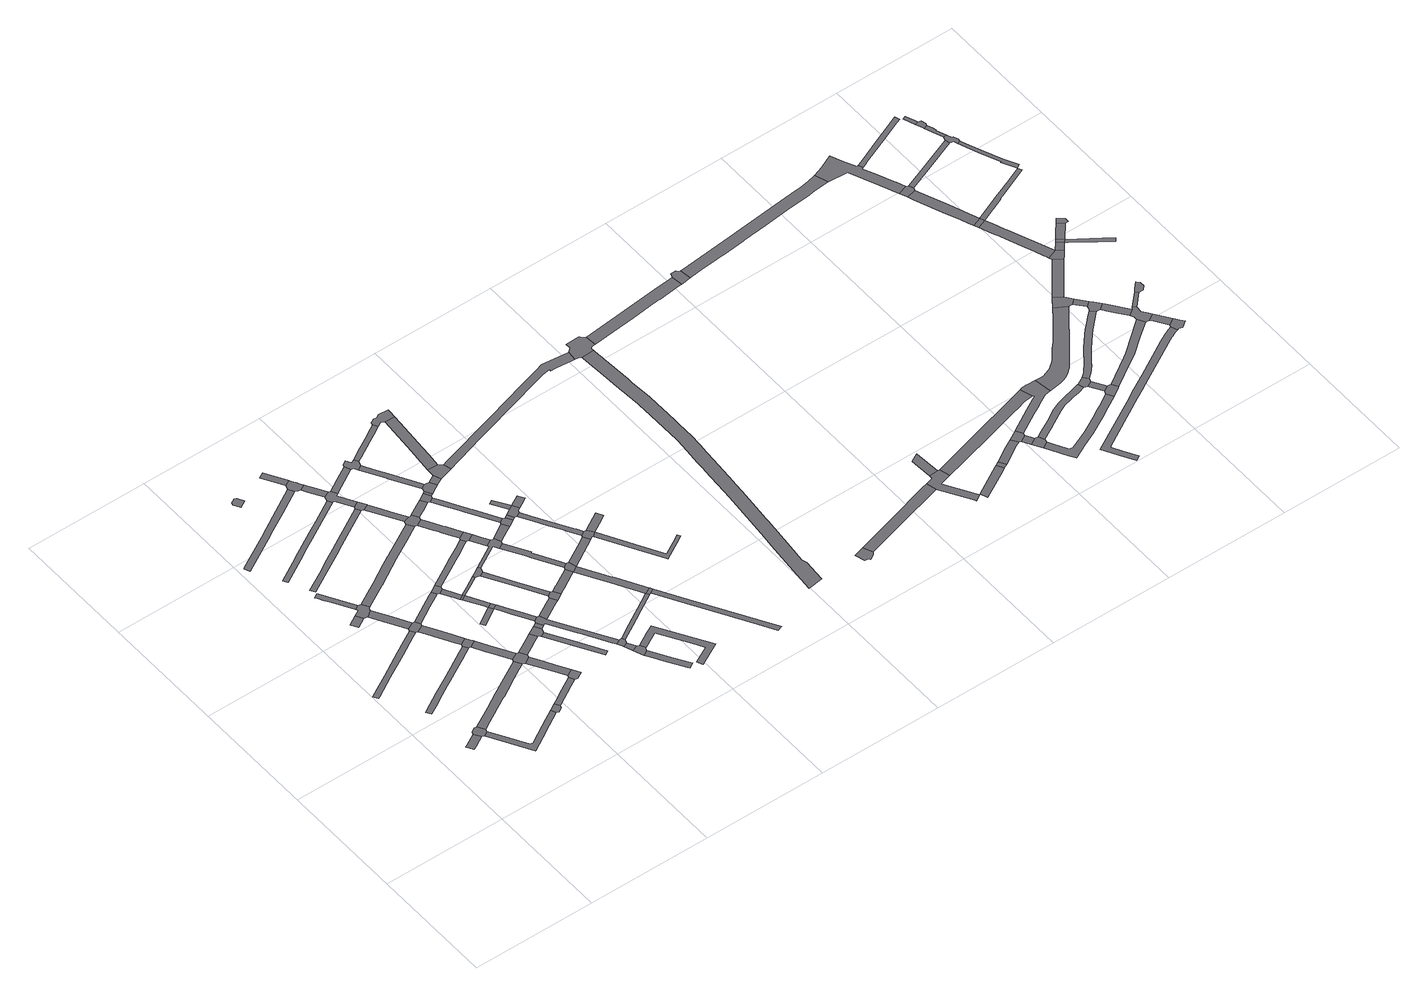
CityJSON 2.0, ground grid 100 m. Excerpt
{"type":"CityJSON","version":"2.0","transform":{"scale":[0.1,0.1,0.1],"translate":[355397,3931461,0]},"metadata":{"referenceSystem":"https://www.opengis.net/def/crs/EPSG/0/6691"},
"CityObjects":{
"road1":{"type":"Road","attributes":{"RoadStructureAttribute.sectionType":"1"},"geometry":[{"type":"MultiSurface","lod":"1","boundaries":[[[0,1,2,3,4,5]]]}]},
"road2":{"type":"Road","geometry":[{"type":"MultiSurface","lod":"1","boundaries":[[[6,7,8,9,10,11,0,5]]]}]},
"road3":{"type":"Road","attributes":{"RoadStructureAttribute.sectionType":"1"},"geometry":[{"type":"MultiSurface","lod":"1","boundaries":[[[12,13,14,15,16,17,18,19,20,21,22,23,24,25]]]}]},
"road4":{"type":"Road","attributes":{"RoadStructureAttribute.sectionType":"1"},"geometry":[{"type":"MultiSurface","lod":"1","boundaries":[[[26,27,28,29,30,31,7,6,32,33,34,35]]]}]},
"road5":{"type":"Road","attributes":{"RoadStructureAttribute.sectionType":"1"},"geometry":[{"type":"MultiSurface","lod":"1","boundaries":[[[36,37,38,39,40,41,42,43,44,45,46,47,48,49,50,51,52]]]}]},
"road6":{"type":"Road","attributes":{"RoadStructureAttribute.sectionType":"1"},"geometry":[{"type":"MultiSurface","lod":"1","boundaries":[[[53,54,55,56]]]}]},
"road7":{"type":"Road","attributes":{"RoadStructureAttribute.sectionType":"1"},"geometry":[{"type":"MultiSurface","lod":"1","boundaries":[[[57,58,59,60,61,62,9,8,63,64,65,66,67,68,69,70,71,72]]]}]},
"road8":{"type":"Road","attributes":{"RoadStructureAttribute.sectionType":"1"},"geometry":[{"type":"MultiSurface","lod":"1","boundaries":[[[73,74,75,76,77,78,79,80,81,82,83]]]}]},
"road9":{"type":"Road","geometry":[{"type":"MultiSurface","lod":"1","boundaries":[[[84,85,86,87,78,77,88,89,54,53,90]]]}]},
"road10":{"type":"Road","geometry":[{"type":"MultiSurface","lod":"1","boundaries":[[[91,92,93,94,95,26,35]]]}]},
"road11":{"type":"Road","attributes":{"RoadStructureAttribute.sectionType":"1"},"geometry":[{"type":"MultiSurface","lod":"1","boundaries":[[[96,97,98,99,100,84,90]]]}]},
"road12":{"type":"Road","geometry":[{"type":"MultiSurface","lod":"1","boundaries":[[[101,102,99,98,12,25,103,104]]]}]},
"road13":{"type":"Road","attributes":{"RoadStructureAttribute.sectionType":"1"},"geometry":[{"type":"MultiSurface","lod":"1","boundaries":[[[103,105,106,107,108,109,110,111,112,104]]]}]},
"road14":{"type":"Road","geometry":[{"type":"MultiSurface","lod":"1","boundaries":[[[113,114,115,109,108,45,44,116]]]}]},
"road15":{"type":"Road","attributes":{"RoadStructureAttribute.sectionType":"1"},"geometry":[{"type":"MultiSurface","lod":"1","boundaries":[[[117,118,119,94,93,120,121,122,123]]]}]},
"road16":{"type":"Road","attributes":{"RoadStructureAttribute.sectionType":"1"},"geometry":[{"type":"MultiSurface","lod":"1","boundaries":[[[124,125,126,127,128,129,113,116]]]}]},
"road17":{"type":"Road","attributes":{"RoadStructureAttribute.sectionType":"1"},"geometry":[{"type":"MultiSurface","lod":"1","boundaries":[[[130,131,132,133,134,135,136,137,138,139,140]]]}]},
"road18":{"type":"Road","geometry":[{"type":"MultiSurface","lod":"1","boundaries":[[[141,142,143,144,145,127,126,57,72]]]}]},
"road19":{"type":"Road","attributes":{"RoadStructureAttribute.sectionType":"1"},"geometry":[{"type":"MultiSurface","lod":"1","boundaries":[[[146,147,102,101,148,149,150,151]]]}]},
"road20":{"type":"Road","attributes":{"RoadStructureAttribute.sectionType":"1"},"geometry":[{"type":"MultiSurface","lod":"1","boundaries":[[[152,153,154,155,156,157,158,159,160,161,162,163,164,165,166]]]}]},
"road21":{"type":"Road","attributes":{"RoadStructureAttribute.sectionType":"1"},"geometry":[{"type":"MultiSurface","lod":"1","boundaries":[[[167,168,169,142,141,170,171]]]}]},
"road22":{"type":"Road","geometry":[{"type":"MultiSurface","lod":"1","boundaries":[[[172,173,174,175,176,177,178]]]}]},
"road23":{"type":"Road","geometry":[{"type":"MultiSurface","lod":"1","boundaries":[[[117,123,179,180,167,171]]]}]},
"road24":{"type":"Road","attributes":{"RoadStructureAttribute.sectionType":"1"},"geometry":[{"type":"MultiSurface","lod":"1","boundaries":[[[181,182,183,184,185,186,187,188,189,190,191,192,193,194]]]}]},
"road25":{"type":"Road","attributes":{"RoadStructureAttribute.sectionType":"1"},"geometry":[{"type":"MultiSurface","lod":"1","boundaries":[[[143,195,196,197,198,199,200,201,144]]]}]},
"road26":{"type":"Road","attributes":{"RoadStructureAttribute.sectionType":"1"},"geometry":[{"type":"MultiSurface","lod":"1","boundaries":[[[202,203,204,205,206,207,208,209,210,211,212,213,214,215,216,217,87,86]]]}]},
"road27":{"type":"Road","geometry":[{"type":"MultiSurface","lod":"1","boundaries":[[[218,219,220,151,150,221]]]}]},
"road28":{"type":"Road","attributes":{"RoadStructureAttribute.sectionType":"1"},"geometry":[{"type":"MultiSurface","lod":"1","boundaries":[[[222,223,224,225,226,227,218,221]]]}]},
"road29":{"type":"Road","geometry":[{"type":"MultiSurface","lod":"1","boundaries":[[[225,224,228,229]]]}]},
"road30":{"type":"Road","attributes":{"RoadStructureAttribute.sectionType":"1"},"geometry":[{"type":"MultiSurface","lod":"1","boundaries":[[[230,231,232,233,234,235,236,237,238,239,236,240,241,242,243,244]]]}]},
"road31":{"type":"Road","attributes":{"RoadStructureAttribute.sectionType":"1"},"geometry":[{"type":"MultiSurface","lod":"1","boundaries":[[[228,245,237,246,229]]]}]},
"road32":{"type":"Road","geometry":[{"type":"MultiSurface","lod":"1","boundaries":[[[247,248,199,198,249,250,251]]]}]},
"road33":{"type":"Road","geometry":[{"type":"MultiSurface","lod":"1","boundaries":[[[246,237,236,235]]]}]},
"road34":{"type":"Road","geometry":[{"type":"MultiSurface","lod":"1","boundaries":[[[252,253,248,247,254,255]]]}]},
"road35":{"type":"Road","attributes":{"RoadStructureAttribute.sectionType":"1"},"geometry":[{"type":"MultiSurface","lod":"1","boundaries":[[[250,256,257,258,259,251]]]}]},
"road36":{"type":"Road","attributes":{"RoadStructureAttribute.sectionType":"1"},"geometry":[{"type":"MultiSurface","lod":"1","boundaries":[[[260,261,262,263,225,229]]]}]},
"road37":{"type":"Road","attributes":{"RoadStructureAttribute.sectionType":"1"},"geometry":[{"type":"MultiSurface","lod":"1","boundaries":[[[264,265,266,267]]]}]},
"road38":{"type":"Road","geometry":[{"type":"MultiSurface","lod":"1","boundaries":[[[268,269,270,265,264,271,134,133,272,273,274]]]}]},
"road39":{"type":"Road","attributes":{"RoadStructureAttribute.sectionType":"1"},"geometry":[{"type":"MultiSurface","lod":"1","boundaries":[[[275,276,277,278,230,244,255,254,279,280,281,282,283,284]]]}]},
"road40":{"type":"Road","attributes":{"RoadStructureAttribute.sectionType":"1"},"geometry":[{"type":"MultiSurface","lod":"1","boundaries":[[[219,285,286,287,288,289,290,291,292,293,220]]]}]},
"road41":{"type":"Road","attributes":{"RoadStructureAttribute.sectionType":"1"},"geometry":[{"type":"MultiSurface","lod":"1","boundaries":[[[273,294,295,296,297,298,274]]]}]},
"road42":{"type":"Road","geometry":[{"type":"MultiSurface","lod":"1","boundaries":[[[299,300,301,302,303,262,261,304,305]]]}]},
"road43":{"type":"Road","attributes":{"RoadStructureAttribute.sectionType":"1"},"geometry":[{"type":"MultiSurface","lod":"1","boundaries":[[[306,307,308,309,310,311,278,277]]]}]},
"road44":{"type":"Road","geometry":[{"type":"MultiSurface","lod":"1","boundaries":[[[296,295,152,166,312,313,314,315,316,317,318]]]}]},
"road45":{"type":"Road","geometry":[{"type":"MultiSurface","lod":"1","boundaries":[[[283,319,320,321,322,323,324,284]]]}]},
"road46":{"type":"Road","attributes":{"RoadStructureAttribute.sectionType":"1"},"geometry":[{"type":"MultiSurface","lod":"1","boundaries":[[[325,326,321,320]]]}]},
"road47":{"type":"Road","geometry":[{"type":"MultiSurface","lod":"1","boundaries":[[[327,328,329,315,314,186,185]]]}]},
"road48":{"type":"Road","geometry":[{"type":"MultiSurface","lod":"1","boundaries":[[[330,331,332,333,326,325,334,335]]]}]},
"road49":{"type":"Road","attributes":{"RoadStructureAttribute.sectionType":"1"},"geometry":[{"type":"MultiSurface","lod":"1","boundaries":[[[336,299,305,337,338,339]]]}]},
"road50":{"type":"Road","attributes":{"RoadStructureAttribute.sectionType":"1"},"geometry":[{"type":"MultiSurface","lod":"1","boundaries":[[[340,341,328,327,342,343,344]]]}]},
"road51":{"type":"Road","attributes":{"RoadStructureAttribute.sectionType":"1"},"geometry":[{"type":"MultiSurface","lod":"1","boundaries":[[[345,346,347,348,349,350,351,352,353,330,335]]]}]},
"road52":{"type":"Road","geometry":[{"type":"MultiSurface","lod":"1","boundaries":[[[338,309,308,354,355,339]]]}]},
"road53":{"type":"Road","geometry":[{"type":"MultiSurface","lod":"1","boundaries":[[[343,210,209,356,357,358,359,360,344]]]}]},
"road54":{"type":"Road","attributes":{"RoadStructureAttribute.sectionType":"1"},"geometry":[{"type":"MultiSurface","lod":"1","boundaries":[[[317,361,362,363,364,318]]]}]},
"road55":{"type":"Road","attributes":{"RoadStructureAttribute.sectionType":"1"},"geometry":[{"type":"MultiSurface","lod":"1","boundaries":[[[365,366,367,368,369,370,357,356,371,372,373,374,375,376,377]]]}]},
"road56":{"type":"Road","geometry":[{"type":"MultiSurface","lod":"1","boundaries":[[[378,379,380,381,301,300,382,383,384,385,386,387,388]]]}]},
"road57":{"type":"Road","geometry":[{"type":"MultiSurface","lod":"1","boundaries":[[[376,290,289,389,390,377]]]}]},
"road58":{"type":"Road","attributes":{"RoadStructureAttribute.sectionType":"1"},"geometry":[{"type":"MultiSurface","lod":"1","boundaries":[[[391,392,393,394,395,333,332,396,397,398,399,400]]]}]},
"road59":{"type":"Road","attributes":{"RoadStructureAttribute.sectionType":"1"},"geometry":[{"type":"MultiSurface","lod":"1","boundaries":[[[380,379,401,390,389]]]}]},
"road60":{"type":"Road","attributes":{"RoadStructureAttribute.sectionType":"1"},"geometry":[{"type":"MultiSurface","lod":"1","boundaries":[[[402,403,404,405,359,358,406,407,408]]]}]},
"road61":{"type":"Road","attributes":{"RoadStructureAttribute.sectionType":"1"},"geometry":[{"type":"MultiSurface","lod":"1","boundaries":[[[354,409,410,411,412,413,414,415,355]]]}]},
"road62":{"type":"Road","attributes":{"RoadStructureAttribute.sectionType":"1"},"geometry":[{"type":"MultiSurface","lod":"1","boundaries":[[[323,416,417,418,419,420,421,422,423,424,324]]]}]},
"road63":{"type":"Road","geometry":[{"type":"MultiSurface","lod":"1","boundaries":[[[363,362,425,426,427,428,429,430,431,432,433,434,435,436]]]}]},
"road64":{"type":"Road","attributes":{"RoadStructureAttribute.sectionType":"1"},"geometry":[{"type":"MultiSurface","lod":"1","boundaries":[[[437,438,439,440,386,385,441,442,443,444,445]]]}]},
"road65":{"type":"Road","geometry":[{"type":"MultiSurface","lod":"1","boundaries":[[[446,447,402,408,448,449]]]}]},
"road66":{"type":"Road","attributes":{"RoadStructureAttribute.sectionType":"1"},"geometry":[{"type":"MultiSurface","lod":"1","boundaries":[[[450,451,452,453,428,427,454,455,456,457]]]}]},
"road67":{"type":"Road","attributes":{"RoadStructureAttribute.sectionType":"1"},"geometry":[{"type":"MultiSurface","lod":"1","boundaries":[[[387,458,459,460,461,388]]]}]},
"road68":{"type":"Road","attributes":{"RoadStructureAttribute.sectionType":"1"},"geometry":[{"type":"MultiSurface","lod":"1","boundaries":[[[446,462,463,447]]]}]},
"road69":{"type":"Road","geometry":[{"type":"MultiSurface","lod":"1","boundaries":[[[444,413,412,464,465,445]]]}]},
"road70":{"type":"Road","attributes":{"RoadStructureAttribute.sectionType":"1"},"geometry":[{"type":"MultiSurface","lod":"1","boundaries":[[[448,466,467,468,469,470,471,472,473,474,475,476,477,449]]]}]},
"road71":{"type":"Road","geometry":[{"type":"MultiSurface","lod":"1","boundaries":[[[478,463,462,479,480,481,482,483,450,457]]]}]},
"road72":{"type":"Road","attributes":{"RoadStructureAttribute.sectionType":"1"},"geometry":[{"type":"MultiSurface","lod":"1","boundaries":[[[412,484,420,485,486,487,464]]]}]},
"road73":{"type":"Road","geometry":[{"type":"MultiSurface","lod":"1","boundaries":[[[488,472,471,460,459,489]]]}]},
"road74":{"type":"Road","attributes":{"RoadStructureAttribute.sectionType":"1"},"geometry":[{"type":"MultiSurface","lod":"1","boundaries":[[[490,483,482,491,492]]]}]},
"road75":{"type":"Road","geometry":[{"type":"MultiSurface","lod":"1","boundaries":[[[493,494,485,420,419,495]]]}]},
"road76":{"type":"Road","attributes":{"RoadStructureAttribute.sectionType":"1"},"geometry":[{"type":"MultiSurface","lod":"1","boundaries":[[[430,496,497,498,499,500,501,502,503,504,505,431]]]}]},
"road77":{"type":"Road","attributes":{"RoadStructureAttribute.sectionType":"1"},"geometry":[{"type":"MultiSurface","lod":"1","boundaries":[[[506,507,488,489]]]}]},
"road78":{"type":"Road","attributes":{"RoadStructureAttribute.sectionType":"1"},"geometry":[{"type":"MultiSurface","lod":"1","boundaries":[[[508,509,510,465,464]]]}]},
"road79":{"type":"Road","geometry":[{"type":"MultiSurface","lod":"1","boundaries":[[[511,507,506,512,513,514,515,516,517]]]}]},
"road80":{"type":"Road","attributes":{"RoadStructureAttribute.sectionType":"1"},"geometry":[{"type":"MultiSurface","lod":"1","boundaries":[[[516,518,519,517]]]}]},
"road81":{"type":"Road","geometry":[{"type":"MultiSurface","lod":"1","boundaries":[[[520,521,522,523,524,525,526,490,492]]]}]},
"road82":{"type":"Road","attributes":{"RoadStructureAttribute.sectionType":"1"},"geometry":[{"type":"MultiSurface","lod":"1","boundaries":[[[527,528,529,530,513,512,531,532,533,534,535,536]]]}]},
"road83":{"type":"Road","attributes":{"RoadStructureAttribute.sectionType":"1"},"geometry":[{"type":"MultiSurface","lod":"1","boundaries":[[[537,538,539,540,541,493,495,542,543,544,545,546]]]}]},
"road84":{"type":"Road","attributes":{"RoadStructureAttribute.sectionType":"1"},"geometry":[{"type":"MultiSurface","lod":"1","boundaries":[[[515,547,548,549,550,516]]]}]},
"road85":{"type":"Road","attributes":{"RoadStructureAttribute.sectionType":"1"},"geometry":[{"type":"MultiSurface","lod":"1","boundaries":[[[551,552,553,554,555,556,557,558,559,526,525]]]}]},
"road86":{"type":"Road","geometry":[{"type":"MultiSurface","lod":"1","boundaries":[[[535,509,508,560,561,562,563,536]]]}]},
"road87":{"type":"Road","geometry":[{"type":"MultiSurface","lod":"1","boundaries":[[[564,565,566,567,568,500,499,569,570,571,557,556,572,573,574]]]}]},
"road88":{"type":"Road","attributes":{"RoadStructureAttribute.sectionType":"1"},"geometry":[{"type":"MultiSurface","lod":"1","boundaries":[[[575,576,577,578,563,562]]]}]},
"road89":{"type":"Road","attributes":{"RoadStructureAttribute.sectionType":"1"},"geometry":[{"type":"MultiSurface","lod":"1","boundaries":[[[579,580,581,582,583,584,585,586,587,588,589,590,562,561]]]}]},
"road90":{"type":"Road","attributes":{"RoadStructureAttribute.sectionType":"1"},"geometry":[{"type":"MultiSurface","lod":"1","boundaries":[[[523,591,592,593,594,595,596,597,598,599,600,601,602,603,604,605,606,607,608,609,610,611,612,613,614,615,616,617,618,619,620,621,524]]]}]},
"road91":{"type":"Road","geometry":[{"type":"MultiSurface","lod":"1","boundaries":[[[622,623,624,625,626,627,628]]]}]},
"road92":{"type":"Road","attributes":{"RoadStructureAttribute.sectionType":"1"},"geometry":[{"type":"MultiSurface","lod":"1","boundaries":[[[629,630,631,632,633,634,635,636,637,638,639,640,641,642,643,644,645,646,647,648,649,650,651,652,653,654,655,656,657,658,659,660,661,662,663,664,665,666,667,668,669,670,671,672,673,674,675,676,677,678,679,680,681]]]}]},
"road93":{"type":"Road","attributes":{"RoadStructureAttribute.sectionType":"1"},"geometry":[{"type":"MultiSurface","lod":"1","boundaries":[[[682,683,684,685,686,627,626,687,688,689,690,691,692]]]}]},
"road94":{"type":"Road","geometry":[{"type":"MultiSurface","lod":"1","boundaries":[[[693,609,608,694,695,629,681,696,697,698,699,700,701,702]]]}]},
"road95":{"type":"Road","geometry":[{"type":"MultiSurface","lod":"1","boundaries":[[[703,704,705,706,707,708,709,710,711,692,691,712,713,714,715]]]}]},
"road96":{"type":"Road","geometry":[{"type":"MultiSurface","lod":"1","boundaries":[[[709,716,717,710]]]}]},
"road97":{"type":"Road","attributes":{"RoadStructureAttribute.sectionType":"1"},"geometry":[{"type":"MultiSurface","lod":"1","boundaries":[[[718,719,720,721,722,723,724,725,726,727,728,729,699,698]]]}]},
"road98":{"type":"Road","attributes":{"RoadStructureAttribute.sectionType":"1"},"geometry":[{"type":"MultiSurface","lod":"1","boundaries":[[[730,731,732,733,734,735,736]]]}]},
"road99":{"type":"Road","geometry":[{"type":"MultiSurface","lod":"1","boundaries":[[[735,737,738,736]]]}]},
"road100":{"type":"Road","attributes":{"RoadStructureAttribute.sectionType":"1"},"geometry":[{"type":"MultiSurface","lod":"1","boundaries":[[[739,740,741,742,743,738,737]]]}]},
"road101":{"type":"Road","geometry":[{"type":"MultiSurface","lod":"1","boundaries":[[[744,745,746,747,748,749,727,726]]]}]},
"road102":{"type":"Road","attributes":{"RoadStructureAttribute.sectionType":"1"},"geometry":[{"type":"MultiSurface","lod":"1","boundaries":[[[750,751,752,708,707,753,754,755,756,757,758,759,760,761,762,763,764]]]}]},
"road103":{"type":"Road","geometry":[{"type":"MultiSurface","lod":"1","boundaries":[[[765,766,767,742,741,768,769,770]]]}]},
"road104":{"type":"Road","attributes":{"RoadStructureAttribute.sectionType":"1"},"geometry":[{"type":"MultiSurface","lod":"1","boundaries":[[[769,771,772,773,770]]]}]},
"road105":{"type":"Road","geometry":[{"type":"MultiSurface","lod":"1","boundaries":[[[771,774,775,776,777,772]]]}]},
"road106":{"type":"Road","geometry":[{"type":"MultiSurface","lod":"1","boundaries":[[[778,779,780,781,750,764,782,783,784,766,765,785,786,787,788,789,790,791,792]]]}]},
"road107":{"type":"Road","attributes":{"RoadStructureAttribute.sectionType":"1"},"geometry":[{"type":"MultiSurface","lod":"1","boundaries":[[[793,794,795,796,797,798,799,800,801,802,775,774,803,804,805,806,807,808,809,810,811,812]]]}]},
"road108":{"type":"Road","attributes":{"RoadStructureAttribute.sectionType":"1"},"geometry":[{"type":"MultiSurface","lod":"1","boundaries":[[[813,814,815,816,817,818,819,777,776,820,821,822,823,824,825,826,827,828,829]]]}]},
"road109":{"type":"Road","attributes":{"RoadStructureAttribute.sectionType":"1"},"geometry":[{"type":"MultiSurface","lod":"1","boundaries":[[[830,831,832,833,834,835,836,837,745,744,838,839,840,841,842,843,844,845,846,847,848,849,850]]]}]},
"road110":{"type":"Road","geometry":[{"type":"MultiSurface","lod":"1","boundaries":[[[828,851,852,853,854,855,856,829]]]}]},
"road111":{"type":"Road","attributes":{"RoadStructureAttribute.sectionType":"1"},"geometry":[{"type":"MultiSurface","lod":"1","boundaries":[[[852,851,857,858]]]}]},
"road112":{"type":"Road","geometry":[{"type":"MultiSurface","lod":"1","boundaries":[[[859,858,857,812,811,860,861]]]}]},
"road113":{"type":"Road","attributes":{"RoadStructureAttribute.sectionType":"1"},"geometry":[{"type":"MultiSurface","lod":"1","boundaries":[[[862,863,864,865,866,867,868,869,870,871,872,873,874,875,876,877,878,879,880,881,882,883,884]]]}]},
"road114":{"type":"Road","attributes":{"RoadStructureAttribute.sectionType":"1"},"geometry":[{"type":"MultiSurface","lod":"1","boundaries":[[[791,885,886,887,888,889,890,891,892,893,894,895,896,897,898,899,900,901,902,903,904,905,906,907,908,909,910,792]]]}]},
"road115":{"type":"Road","attributes":{"RoadStructureAttribute.sectionType":"1"},"geometry":[{"type":"MultiSurface","lod":"1","boundaries":[[[911,912,913,914,915,916,917,918,919,920,921,922,923,924,925,926,927,854,853]]]}]},
"road116":{"type":"Road","attributes":{"RoadStructureAttribute.sectionType":"1"},"geometry":[{"type":"MultiSurface","lod":"1","boundaries":[[[928,929,930,931,932,933,934,935,936,859,861]]]}]},
"road117":{"type":"Road","geometry":[{"type":"MultiSurface","lod":"1","boundaries":[[[937,938,939,940,941,894,893,942]]]}]},
"road118":{"type":"Road","attributes":{"RoadStructureAttribute.sectionType":"1"},"geometry":[{"type":"MultiSurface","lod":"1","boundaries":[[[943,944,937,942]]]}]},
"road119":{"type":"Road","geometry":[{"type":"MultiSurface","lod":"1","boundaries":[[[945,946,944,943,947,919,918,948]]]}]},
"road120":{"type":"Road","geometry":[{"type":"MultiSurface","lod":"1","boundaries":[[[949,950,850,849,951,952,953,954,955,956,957,958,959,960,961,962,963,964,965,966,967,968,969]]]}]},
"road121":{"type":"Road","attributes":{"RoadStructureAttribute.sectionType":"1"},"geometry":[{"type":"MultiSurface","lod":"1","boundaries":[[[970,971,972,945,948,973,974,975,976,977]]]}]},
"road122":{"type":"Road","attributes":{"RoadStructureAttribute.sectionType":"1"},"geometry":[{"type":"MultiSurface","lod":"1","boundaries":[[[978,979,980,981,982,983,984,985,939,938]]]}]},
"road123":{"type":"Road","geometry":[{"type":"MultiSurface","lod":"1","boundaries":[[[970,977,986,932,931,987,988,989,990,991,992]]]}]},
"road124":{"type":"Road","geometry":[{"type":"MultiSurface","lod":"1","boundaries":[[[993,994,995,959,958,996]]]}]},
"road125":{"type":"Road","attributes":{"RoadStructureAttribute.sectionType":"1"},"geometry":[{"type":"MultiSurface","lod":"1","boundaries":[[[997,998,999,1000,1001,1002,1003,1004,1005,1006,1007,1008,1009,993,996]]]}]},
"road126":{"type":"Road","attributes":{"RoadStructureAttribute.sectionType":"1"},"geometry":[{"type":"MultiSurface","lod":"1","boundaries":[[[1010,1011,1012,988,987]]]}]},
"road127":{"type":"Road","geometry":[{"type":"MultiSurface","lod":"1","boundaries":[[[1013,1014,1005,1004]]]}]},
"road128":{"type":"Road","geometry":[{"type":"MultiSurface","lod":"1","boundaries":[[[1015,1016,1012,1011,874,873,1017,1018,1019]]]}]},
"road129":{"type":"Road","attributes":{"RoadStructureAttribute.sectionType":"1"},"geometry":[{"type":"MultiSurface","lod":"1","boundaries":[[[1020,1021,1022,1023,1024,1025,1026,1027,1028,1029,1030,1031,1032,1033,1014,1013]]]}]},
"road130":{"type":"Road","attributes":{"RoadStructureAttribute.sectionType":"1"},"geometry":[{"type":"MultiSurface","lod":"1","boundaries":[[[991,1034,1035,992]]]}]},
"road131":{"type":"Road","geometry":[{"type":"MultiSurface","lod":"1","boundaries":[[[1030,1029,980,979,1036,1037]]]}]},
"road132":{"type":"Road","geometry":[{"type":"MultiSurface","lod":"1","boundaries":[[[1038,1039,1040,1041,1035,1034,1042]]]}]},
"road133":{"type":"Road","attributes":{"RoadStructureAttribute.sectionType":"1"},"geometry":[{"type":"MultiSurface","lod":"1","boundaries":[[[1030,1037,1043,1044]]]}]},
"road134":{"type":"Road","geometry":[{"type":"MultiSurface","lod":"1","boundaries":[[[1043,1045,1046,1047,1044]]]}]},
"road135":{"type":"Road","attributes":{"RoadStructureAttribute.sectionType":"1"},"geometry":[{"type":"MultiSurface","lod":"1","boundaries":[[[1048,1049,1050,1051,1052,1053,1054,1055,1056,1057,1058,1059,967,966]]]}]},
"road136":{"type":"Road","attributes":{"RoadStructureAttribute.sectionType":"1"},"geometry":[{"type":"MultiSurface","lod":"1","boundaries":[[[1060,1061,1062,1063,995,994]]]}]},
"road137":{"type":"Road","attributes":{"RoadStructureAttribute.sectionType":"1"},"geometry":[{"type":"MultiSurface","lod":"1","boundaries":[[[1064,1065,1066,1046,1045]]]}]},
"road138":{"type":"Road","attributes":{"RoadStructureAttribute.sectionType":"1"},"geometry":[{"type":"MultiSurface","lod":"1","boundaries":[[[1014,1067,1068,1069,1070,1071,1072,1073,1074,1075,1005]]]}]},
"road139":{"type":"Road","attributes":{"RoadStructureAttribute.sectionType":"1"},"geometry":[{"type":"MultiSurface","lod":"1","boundaries":[[[1076,1077,1078,1079,1080,1081,1082,1083,1084,1085,1086,1087,1045,1043]]]}]},
"road140":{"type":"Road","geometry":[{"type":"MultiSurface","lod":"1","boundaries":[[[1088,1089,1065,1064,1090]]]}]},
"road141":{"type":"Road","attributes":{"RoadStructureAttribute.sectionType":"1"},"geometry":[{"type":"MultiSurface","lod":"1","boundaries":[[[1091,1092,1093,1094,1095,1096]]]}]},
"road142":{"type":"Road","geometry":[{"type":"MultiSurface","lod":"1","boundaries":[[[1091,1096,1097,1098,1099,1100,1101]]]}]},
"road143":{"type":"Road","attributes":{"RoadStructureAttribute.sectionType":"1"},"geometry":[{"type":"MultiSurface","lod":"1","boundaries":[[[1102,1103,1104,1105,1099,1098,1106,1107,1108]]]}]},
"road144":{"type":"Road","geometry":[{"type":"MultiSurface","lod":"1","boundaries":[[[1062,1061,1109,1110,1111,1112,1113,1114,1115,1102,1108]]]}]},
"road145":{"type":"Road","attributes":{"RoadStructureAttribute.sectionType":"1"},"geometry":[{"type":"MultiSurface","lod":"1","boundaries":[[[1111,1116,1117,1118,1119,1120,1121,1122,1123,1124,1125,1126,1127,1128,1129,1112]]]}]}
},
"vertices":[
[333,751,0],[242,698,0],[220,686,0],[251,632,0],[281,648,0],[368,699,0],
[387,692,0],[424,716,0],[427,734,0],[395,789,0],[377,795,0],[339,772,0],
[588,1789,0],[495,1734,0],[392,1674,0],[297,1619,0],[192,1559,0],[77,1492,0],[6,1450,0],[28,1413,0],[43,1422,0],[213,1521,0],[319,1582,0],[414,1637,0],[567,1727,0],[609,1751,0],
[891,605,0],[772,534,0],[757,525,0],[608,437,0],[585,442,0],[463,650,0],[576,367,0],[745,467,0],[795,496,0],[911,566,0],
[294,1115,0],[384,1168,0],[395,1174,0],[474,1220,0],[516,1245,0],[617,1303,0],[650,1322,0],[703,1353,0],[807,1413,0],[784,1451,0],[730,1420,0],[594,1340,0],[494,1283,0],[372,1212,0],[211,1119,0],[203,1115,0],[226,1076,0],
[412,2075,0],[380,2129,0],[299,2083,0],[330,2028,0],
[973,1124,0],[788,1017,0],[685,957,0],[583,898,0],[563,886,0],[531,868,0],[494,772,0],[605,837,0],[614,842,0],[714,899,0],[717,901,0],[820,961,0],[873,992,0],[953,1039,0],[979,1054,0],[1006,1070,0],
[264,2434,0],[275,2415,0],[297,2378,0],[328,2326,0],[418,2173,0],[453,2194,0],[382,2314,0],[336,2392,0],[304,2447,0],[303,2448,0],[299,2454,0],
[492,2105,0],[497,2126,0],[509,2133,0],[477,2188,0],[427,2158,0],[423,2154,0],[441,2067,0],
[929,559,0],[965,581,0],[971,600,0],[948,638,0],[941,634,0],
[514,1940,0],[522,1927,0],[592,1808,0],[647,1837,0],[569,1972,0],
[687,1796,0],[666,1833,0],[627,1747,0],[683,1779,0],
[643,1718,0],[705,1613,0],[766,1508,0],[788,1470,0],[843,1502,0],[796,1583,0],[759,1647,0],[723,1710,0],
[879,1441,0],[872,1451,0],[869,1457,0],[824,1410,0],
[1178,773,0],[1068,709,0],[969,650,0],[976,603,0],[1082,666,0],[1136,697,0],[1200,735,0],
[881,1311,0],[908,1263,0],[978,1144,0],[1033,1175,0],[958,1303,0],[932,1349,0],
[352,3064,0],[424,3106,0],[578,3196,0],[770,3307,0],[744,3351,0],[551,3239,0],[399,3149,0],[327,3107,0],[55,2949,0],[49,2945,0],[68,2899,0],
[1026,1061,0],[1080,1094,0],[1084,1114,0],[1052,1169,0],[1047,1171,0],
[898,1968,0],[812,1919,0],[835,1882,0],[886,1911,0],[948,1947,0],[926,1985,0],
[890,3102,0],[708,2996,0],[640,2956,0],[539,2898,0],[390,2811,0],[385,2808,0],[189,2694,0],[210,2660,0],[409,2775,0],[454,2802,0],[507,2833,0],[559,2862,0],[660,2922,0],[672,2928,0],[910,3067,0],
[1238,823,0],[1178,926,0],[1133,1004,0],[1121,900,0],[1184,792,0],
[416,3502,0],[398,3507,0],[363,3487,0],[358,3468,0],[388,3416,0],[414,3431,0],[446,3450,0],
[1220,729,0],[1274,760,0],
[345,2496,0],[538,2608,0],[662,2680,0],[711,2709,0],[1020,2887,0],[998,2926,0],[876,2855,0],[689,2746,0],[640,2718,0],[589,2688,0],[516,2646,0],[432,2596,0],[282,2509,0],[304,2472,0],
[1147,1152,0],[1195,1181,0],[1200,1184,0],[1246,1210,0],[1216,1261,0],[1170,1235,0],[1169,1237,0],
[696,2240,0],[700,2243,0],[859,2337,0],[930,2378,0],[1036,2439,0],[1038,2440,0],[1092,2471,0],[1219,2546,0],[1183,2598,0],[996,2489,0],[911,2440,0],[910,2439,0],[898,2433,0],[828,2392,0],[663,2296,0],[608,2264,0],
[1004,1964,0],[1008,1983,0],[986,2020,0],[966,1942,0],
[1023,1844,0],[1042,1813,0],[1042,1812,0],[1080,1834,0],[1075,1841,0],[1057,1872,0],
[1051,1797,0],[1089,1819,0],
[1355,1361,0],[1303,1452,0],[1256,1532,0],[1232,1574,0],[1208,1615,0],[1205,1620,0],[1169,1599,0],[1149,1633,0],[1010,1544,0],[1031,1510,0],[1172,1594,0],[1199,1549,0],[1232,1491,0],[1302,1371,0],[1321,1339,0],
[1133,1661,0],[1186,1654,0],
[1312,1249,0],[1283,1300,0],[1264,1205,0],[1269,1196,0],[1304,1216,0],
[1303,1312,0],[1301,1311,0],[1343,1268,0],[1315,1319,0],
[1374,1018,0],[1509,787,0],[1544,807,0],[1410,1034,0],
[1180,1871,0],[1251,1912,0],[1242,1929,0],[1145,1872,0],
[756,3391,0],[801,3417,0],[705,3581,0],[659,3554,0],
[843,3345,0],[827,3373,0],[811,3400,0],[753,3382,0],[794,3299,0],[812,3294,0],[857,3320,0],
[1633,897,0],[1521,1086,0],[1395,1298,0],[1375,1356,0],[1361,1278,0],[1485,1069,0],[1489,1062,0],[1615,848,0],[1632,820,0],[1667,841,0],
[1164,2074,0],[1244,2120,0],[1311,2159,0],[1356,2185,0],[1409,2216,0],[1387,2253,0],[1312,2209,0],[1222,2158,0],[1119,2097,0],
[840,3246,0],[900,3143,0],[948,3164,0],[891,3263,0],[869,3300,0],
[1323,1921,0],[1333,1959,0],[1323,1976,0],[1317,1973,0],[1265,1943,0],[1271,1906,0],[1288,1902,0],
[1515,1367,0],[1551,1388,0],[1563,1395,0],[1533,1448,0],[1508,1434,0],[1486,1421,0],
[919,3072,0],[930,3069,0],[1003,2943,0],[1048,2970,0],[971,3101,0],[994,3115,0],[966,3160,0],
[1649,792,0],[1655,775,0],[1692,789,0],[1699,815,0],[1704,818,0],[1690,842,0],
[1681,705,0],[1728,722,0],
[1038,2884,0],[1086,2905,0],[1084,2910,0],
[1758,647,0],[1763,666,0],[1771,671,0],[1747,715,0],[1705,639,0],[1715,621,0],
[1444,1710,0],[1410,1690,0],[1538,1467,0],[1572,1487,0],
[1185,2734,0],[1119,2848,0],[1079,2814,0],[1190,2624,0],[1239,2642,0],
[1737,585,0],[1789,500,0],[1881,350,0],[1889,335,0],[1933,360,0],[1930,365,0],[1924,375,0],[1838,516,0],[1805,570,0],
[1622,1429,0],[1591,1482,0],
[1238,2541,0],[1290,2572,0],[1295,2592,0],[1266,2645,0],[1254,2638,0],
[1095,3175,0],[1201,3238,0],[1179,3284,0],[1070,3221,0],
[1442,2312,0],[1412,2363,0],[1382,2416,0],[1380,2420,0],[1371,2435,0],[1316,2529,0],[1299,2436,0],[1301,2432,0],[1314,2408,0],[1324,2391,0],[1353,2341,0],[1394,2271,0],[1448,2301,0],
[1567,2121,0],[1550,2126,0],[1497,2095,0],[1504,2083,0],[1515,2063,0],[1525,2069,0],[1526,2067,0],[1550,2027,0],[1593,2052,0],[1599,2070,0],[1575,2125,0],
[1428,2213,0],[1481,2244,0],
[1983,307,0],[2167,406,0],[2120,484,0],[1923,813,0],[1857,776,0],[1871,727,0],[1903,745,0],[2046,506,0],[2095,424,0],[1961,352,0],
[1516,2184,0],
[1395,2720,0],[1357,2698,0],[1350,2694,0],[1317,2674,0],[1317,2604,0],[1376,2639,0],[1425,2668,0],
[1656,1449,0],[1670,1457,0],[1781,1522,0],[1813,1540,0],[1783,1593,0],[1640,1511,0],[1637,1509,0],
[1824,890,0],[1928,952,0],[1952,967,0],[2095,1052,0],[2080,1078,0],[1943,995,0],[1909,975,0],[1816,919,0],[1806,912,0],
[1205,3237,0],[1222,3232,0],[1239,3202,0],[1277,3224,0],[1290,3262,0],[1291,3264,0],[1271,3298,0],[1248,3285,0],[1243,3282,0],[1239,3289,0],[1219,3323,0],[1185,3303,0],
[1800,1674,0],[1701,1846,0],[1694,1858,0],[1704,1863,0],[1644,1866,0],[1660,1837,0],[1665,1829,0],[1790,1613,0],[1822,1636,0],
[1485,2703,0],[1455,2755,0],[1444,2664,0],[1479,2684,0],
[1512,2820,0],[1502,2837,0],[1377,3052,0],[1323,3146,0],[1322,3059,0],[1341,3025,0],[1349,3012,0],[1473,2798,0],
[1685,2121,0],[1730,2147,0],[1700,2198,0],[1652,2170,0],
[1501,2712,0],[1470,2764,0],
[1862,1569,0],[1844,1631,0],
[1499,2568,0],[1554,2474,0],[1576,2436,0],[1578,2432,0],[1582,2425,0],[1704,2215,0],[1738,2236,0],[1626,2431,0],[1625,2432,0],[1611,2457,0],[1580,2510,0],[1500,2648,0],
[1477,2791,0],[1529,2729,0],[1555,2744,0],[1567,2751,0],[1579,2758,0],[1550,2810,0],
[1953,1299,0],[2133,1104,0],[2003,1325,0],[1984,1357,0],
[1756,2230,0],[1786,2180,0],
[1612,2846,0],[1621,2781,0],[1636,2787,0],
[2145,1083,0],[2136,1099,0],[2110,1061,0],
[1325,3282,0],[1463,3363,0],[1526,3400,0],[1596,3442,0],[1576,3476,0],[1505,3435,0],[1454,3405,0],[1394,3370,0],[1358,3349,0],[1325,3329,0],
[1810,2195,0],[1781,2245,0],
[2095,1709,0],[2065,1761,0],[1982,1712,0],
[1828,2272,0],[1828,2190,0],[1863,2209,0],[1869,2228,0],[1893,2242,0],[1863,2293,0],[1829,2273,0],
[1785,2418,0],[1751,2397,0],
[1639,2789,0],[1661,2795,0],[1664,2796,0],[1748,2822,0],[1730,2882,0],[1698,2905,0],[1617,2912,0],
[2077,1846,0],[2072,1853,0],[1980,2009,0],[1904,2140,0],[1887,2089,0],[1946,1988,0],[1996,1903,0],[2018,1866,0],[2069,1779,0],[2103,1800,0],
[2624,259,0],[2565,361,0],[2457,547,0],[2418,614,0],[2278,855,0],[2242,835,0],[2403,560,0],[2422,528,0],[2511,374,0],[2585,246,0],
[1946,2273,0],[1979,2292,0],[1962,2321,0],[1949,2343,0],
[1708,3023,0],[1718,3158,0],[1727,3264,0],[1728,3273,0],[1736,3376,0],[1742,3442,0],[1661,3449,0],[1643,3227,0],[1638,3165,0],
[2120,1724,0],[2128,1722,0],[2159,1748,0],[2122,1795,0],
[1664,3527,0],[1637,3512,0],[1615,3518,0],[1580,3499,0],[1581,3498,0],[1618,3455,0],[1635,3465,0],[1658,3451,0],[1747,3502,0],[1748,3524,0],[1668,3530,0],
[2260,1808,0],[2303,1834,0],[2273,1886,0],[2177,1828,0],
[2181,1628,0],[2273,1467,0],[2396,1250,0],[2401,1240,0],[2431,1258,0],[2435,1260,0],[2538,1320,0],[2602,1358,0],[2589,1379,0],[2525,1342,0],[2423,1282,0],[2308,1485,0],
[1818,2844,0],[1900,2869,0],[1916,2874,0],[2138,2942,0],[2164,2950,0],[2292,2989,0],[2307,2994,0],[2486,3048,0],[2669,3103,0],[2684,3108,0],[2792,3140,0],[2853,3147,0],[2852,3131,0],[2870,3133,0],[2880,3132,0],[2950,3126,0],[3014,3120,0],[3049,3117,0],[3056,3195,0],[2947,3206,0],[2840,3217,0],[2778,3198,0],[2758,3192,0],[2575,3137,0],[2475,3107,0],[2228,3032,0],[2187,3020,0],[2121,3000,0],[1900,2933,0],[1877,2926,0],[1761,2891,0],
[3456,405,0],[3486,400,0],[3494,385,0],[3533,407,0],[3550,432,0],[3519,507,0],[3433,482,0],
[3098,3100,0],[3099,3090,0],[3116,2814,0],[3118,2773,0],[3133,2520,0],[3134,2496,0],[3134,2454,0],[3136,2088,0],[3136,2077,0],[3128,1968,0],[3117,1830,0],[3115,1797,0],[3114,1783,0],[3113,1767,0],[3111,1739,0],[3089,1441,0],[3089,1439,0],[3085,1399,0],[3076,1313,0],[3050,1038,0],[3047,1006,0],[3038,907,0],[3034,864,0],[3016,674,0],[3012,630,0],[2994,426,0],[3118,446,0],[3118,452,0],[3131,634,0],[3120,672,0],[3134,823,0],[3161,1102,0],[3164,1132,0],[3171,1212,0],[3192,1432,0],[3198,1510,0],[3200,1542,0],[3214,1731,0],[3218,1785,0],[3225,1871,0],[3228,1921,0],[3231,1948,0],[3240,2073,0],[3240,2107,0],[3239,2335,0],[3238,2375,0],[3237,2524,0],[3226,2708,0],[3224,2748,0],[3208,3007,0],[3208,3017,0],[3205,3057,0],[3202,3106,0],
[4191,702,0],[4113,679,0],[3920,623,0],[3763,578,0],[3729,568,0],[3753,490,0],[3826,511,0],[3943,545,0],[4169,610,0],[4254,635,0],[4232,713,0],
[3090,3221,0],[3067,3115,0],[3086,3113,0],[3201,3132,0],[3216,3140,0],[3246,3144,0],[3237,3233,0],[3205,3263,0],[3200,3267,0],[3090,3267,0],
[4457,409,0],[4451,419,0],[4420,472,0],[4314,653,0],[4408,679,0],[4385,763,0],[4366,764,0],[4295,761,0],[4296,731,0],[4262,622,0],[4370,438,0],[4396,394,0],[4405,378,0],
[4353,981,0],[4287,942,0],
[3415,3161,0],[3614,3182,0],[3804,3203,0],[3814,3204,0],[3832,3206,0],[3847,3207,0],[3857,3208,0],[4031,3227,0],[4061,3230,0],[4051,3321,0],[4031,3318,0],[3931,3307,0],
[4704,554,0],[4465,415,0],[4486,358,0],[4716,489,0],[4735,500,0],[4745,506,0],[4717,561,0],
[4779,526,0],[4748,580,0],
[4937,619,0],[4971,639,0],[4972,640,0],[4942,692,0],[4872,652,0],
[4143,3239,0],[4133,3331,0],[4118,3336,0],[4107,3354,0],[4062,3354,0],[4062,3340,0],
[5280,1021,0],[5259,1013,0],[4691,851,0],[4554,721,0],[4705,763,0],[4737,772,0],[4958,835,0],[5107,878,0],[5175,897,0],[5213,909,0],[5233,914,0],[5252,917,0],[5273,920,0],[5297,923,0],[5312,925,0],
[5046,686,0],[5020,738,0],[4993,723,0],[4978,638,0],[4991,635,0],[5043,665,0],
[5028,571,0],[5080,601,0],[5065,627,0],
[5073,491,0],[5125,521,0],[5131,550,0],[5110,597,0],
[5363,1033,0],[5345,1033,0],[5296,1026,0],[5288,1024,0],[5324,914,0],[5296,898,0],[5203,846,0],[5214,781,0],[5288,823,0],[5296,828,0],[5300,831,0],[5354,861,0],[5388,881,0],[5437,887,0],[5418,1029,0],
[5619,570,0],[5571,543,0],[5540,524,0],[5398,445,0],[5349,422,0],[5238,370,0],[5208,375,0],[5200,389,0],[5165,451,0],[5158,463,0],[5103,438,0],[5167,326,0],[5190,288,0],[5195,280,0],[5311,336,0],[5425,391,0],[5570,472,0],[5654,521,0],[5752,579,0],[5722,631,0],
[5574,805,0],[5546,799,0],[5498,788,0],[5415,765,0],[5353,736,0],[5252,678,0],[5144,617,0],[5228,606,0],[5277,634,0],[5376,692,0],[5432,718,0],[5510,739,0],[5512,740,0],[5529,744,0],[5586,756,0],[5639,772,0],[5626,820,0],
[5402,3480,0],[5342,3465,0],[5271,3452,0],[5181,3443,0],[5166,3441,0],[4659,3388,0],[4644,3386,0],[4208,3338,0],[4249,3252,0],[4332,3260,0],[4345,3261,0],[4440,3271,0],[4459,3273,0],[4649,3293,0],[4658,3294,0],[4857,3315,0],[5056,3336,0],[5270,3359,0],[5326,3366,0],[5447,3378,0],[5408,3482,0],
[5668,766,0],[5713,788,0],[5721,817,0],[5690,856,0],[5672,842,0],[5627,820,0],
[5733,659,0],[5775,685,0],
[5805,681,0],[5825,626,0],[5836,633,0],
[5483,139,0],[5442,209,0],[5446,223,0],[5868,467,0],[5943,510,0],[6030,560,0],[6351,746,0],[6407,777,0],[6415,781,0],[6452,798,0],[6459,800,0],[6482,809,0],[6463,860,0],[6431,848,0],[6383,826,0],[6324,794,0],[6029,623,0],[5902,550,0],[5792,486,0],[5371,243,0],[5443,118,0],[5505,9,0],[5544,31,0],
[5457,890,0],[5519,900,0],[5543,905,0],[5572,912,0],[5597,923,0],[5624,939,0],[5675,982,0],[5769,1104,0],[6028,1441,0],[5931,1494,0],[5871,1413,0],[5751,1257,0],[5739,1243,0],[5693,1193,0],[5678,1173,0],[5632,1117,0],[5612,1095,0],[5582,1071,0],[5566,1060,0],[5546,1049,0],[5520,1038,0],[5510,1034,0],[5497,1030,0],[5484,1028,0],[5467,1027,0],[5428,1029,0],
[5759,846,0],[5807,902,0],[5827,929,0],[5830,933,0],[5908,1034,0],[5988,1128,0],[6021,1164,0],[6146,1288,0],[6112,1322,0],[6068,1279,0],[6011,1224,0],[5985,1199,0],[5950,1161,0],[5869,1066,0],[5768,934,0],[5744,906,0],[5724,883,0],
[6028,758,0],[6100,804,0],[6242,918,0],[6354,1001,0],[6321,1059,0],[6287,1032,0],[6204,965,0],[6065,853,0],[6028,828,0],
[6100,1476,0],[6055,1530,0],[5991,1577,0],[5968,1546,0],[5950,1520,0],[6058,1442,0],
[6126,1363,0],[6166,1395,0],
[6225,1323,0],[6185,1371,0],[6123,1333,0],[6178,1285,0],
[5603,3563,0],[5493,3514,0],[5604,3365,0],[5631,3301,0],[5650,3258,0],[5654,3248,0],[5704,3134,0],[5729,3075,0],[5744,3039,0],[5762,2993,0],[5839,3018,0],[5809,3093,0],[5804,3106,0],[5776,3169,0],[5750,3227,0],[5713,3313,0],[5704,3333,0],[5717,3338,0],[5703,3372,0],[5687,3373,0],[5641,3477,0],
[6352,1151,0],[6239,1305,0],[6235,1310,0],[6188,1273,0],[6192,1268,0],[6204,1252,0],[6247,1192,0],[6303,1116,0],
[6129,1625,0],[6273,1811,0],[6209,1858,0],[6173,1812,0],[6134,1763,0],[6086,1700,0],[6043,1645,0],[6009,1601,0],
[6322,1089,0],[6384,999,0],[6435,1034,0],[6419,1056,0],[6388,1101,0],[6392,1151,0],[6370,1171,0],
[5865,2952,0],[5874,2973,0],[5858,3010,0],[5787,2931,0],
[5805,2884,0],[5826,2832,0],[5890,2670,0],[5901,2644,0],[5945,2533,0],[5967,2478,0],[5973,2462,0],[5981,2442,0],[6055,2471,0],[6008,2591,0],[5963,2705,0],[5956,2722,0],[5904,2855,0],
[6393,987,0],[6468,878,0],[6519,914,0],
[5996,2405,0],[6070,2434,0],
[6547,877,0],[6531,898,0],[6496,814,0],[6522,806,0],[6572,844,0],
[6006,2380,0],[6028,2323,0],[6047,2276,0],[6048,2274,0],[6099,2145,0],[6121,2089,0],[6160,1991,0],[6188,1920,0],[6194,1905,0],[6199,1888,0],[6279,1914,0],[6136,2269,0],[6127,2290,0],[6092,2379,0],
[6487,1250,0],[6465,1270,0],
[6289,1831,0],[6326,1876,0],
[6555,1283,0],[6554,1320,0],[6532,1340,0],[6486,1292,0],[6524,1251,0],
[6373,1934,0],[6326,1972,0],
[6393,1958,0],[6346,1997,0],[6337,1986,0],
[5749,3352,0],[5761,3357,0],[5956,3442,0],[6095,3502,0],[6155,3528,0],[6193,3544,0],[6178,3581,0],[6141,3567,0],[6024,3515,0],[5941,3478,0],[5812,3420,0],[5739,3388,0],
[6106,3067,0],[6327,3156,0],[6316,3195,0],[6091,3104,0],
[6487,2075,0],[6440,2113,0],[6388,2049,0],
[6279,2523,0],[6276,2529,0],[6303,2540,0],[6407,2585,0],[6563,2651,0],[6549,2683,0],[6436,2635,0],[6291,2572,0],[6226,2544,0],
[6393,1919,0],[6518,1831,0],[6518,1828,0],[6546,1808,0],[6558,1800,0],[6631,1749,0],[6653,1733,0],[6658,1729,0],[6677,1756,0],[6656,1770,0],[6604,1807,0],[6537,1855,0],
[6515,2110,0],[6469,2148,0],[6514,2074,0],
[6275,3449,0],[6267,3470,0],[6240,3540,0],[6215,3531,0],[6235,3476,0],[6249,3439,0],
[6272,3379,0],[6274,3372,0],[6305,3383,0],[6311,3403,0],[6298,3440,0],
[6355,3234,0],[6326,3310,0],[6332,3312,0],[6319,3348,0],[6286,3339,0],[6299,3305,0],[6329,3225,0],
[6356,3151,0],[6362,3136,0],[6368,3122,0],[6393,3132,0],[6397,3150,0],[6382,3186,0],[6371,3190,0],
[6378,3096,0],[6394,3054,0],[6428,2966,0],[6461,2889,0],[6499,2800,0],[6492,2797,0],[6551,2689,0],[6581,2705,0],[6522,2816,0],[6488,2896,0],[6454,2976,0],[6420,3063,0],[6410,3089,0],[6396,3124,0]
]}
